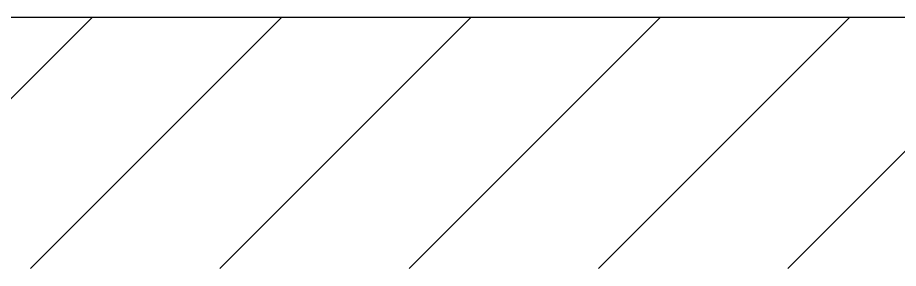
# Model space of a CAD drawing. Extents: x -2975 to 7327, y -1166 to 1029.
# Drawn here: x 5975 to 6027.6, y -205.2 to -190.2 of the extents above; entities that cross this region are included whole.
import ezdxf

# ---------------------------------------------------------------- set-up
doc = ezdxf.new("R2010")
doc.units = 0
doc.layers.add('legint', color=4, linetype='Continuous')
doc.layers.add('PLAMPING', color=5, linetype='Continuous')

# ---------------------------------------------------------------- blocks, each defined once
blk = doc.blocks.new('*X39')
at = {"color": 0}
for p, q in [((5.110057887574874, -1.791304296805829), (5.260057887574873, -1.641304296805828)), ((5.223194972564722, -1.791304296805829), (5.373194972564721, -1.641304296805828)), ((5.336332057554569, -1.791304296805829), (5.486332057554568, -1.641304296805828)), ((5.449469142544416, -1.791304296805829), (5.599469142544417, -1.641304296805828)), ((5.562606227534263, -1.791304296805829), (5.712606227534264, -1.641304296805828)), ((5.675743312524112, -1.791304296805829), (5.825743312524112, -1.641304296805828))]:
    blk.add_line(p, q, dxfattribs=at)
blk = doc.blocks.new('A$C60660C13')
at = {"layer": 'PLAMPING'}
blk.add_line((3236.489597535182, -320.4647518451029), (2925.483393704416, -320.4647518451029), dxfattribs=at)
at = {"layer": 'PLAMPING', "xscale": 100, "yscale": 100, "zscale": 100}
blk.add_blockref('*X39', (2563.209399872357, -156.3343221660407), dxfattribs=at)

msp = doc.modelspace()

# ---------------------------------------------------------------- block references
at = {"layer": 'legint'}
msp.add_blockref('A$C60660C13', (2890.202033855679, 130.2686825707151), dxfattribs=at)

doc.saveas('drawing.dxf')
